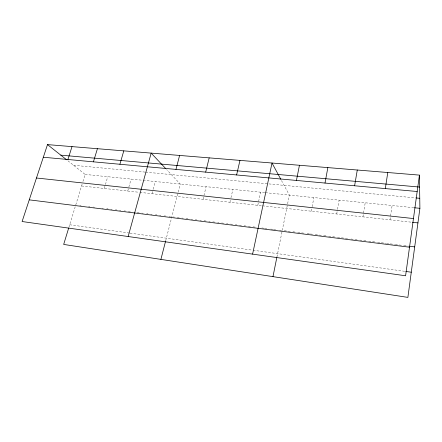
<?xml version="1.0" encoding="UTF-8"?>
<svg xmlns="http://www.w3.org/2000/svg" width="442" height="442" viewBox="0 0 442 442"><rect width="100%" height="100%" fill="white"/><g stroke="black" fill="none" stroke-linecap="round" stroke-linejoin="round"><path stroke-width="0.33" stroke-dasharray="2.21 1.66" d="M389.982 219.829L392.115 205.502M362.921 216.856L365.208 202.779M336.71 213.978L337.401 210.027M337.517 209.364L339.141 200.143M311.306 211.188L312.041 207.304M312.163 206.652L313.87 197.585M276.919 257.023L287.488 204.469M287.62 203.801L289.366 195.104L281.156 179.927M257.785 205.315L260.614 192.193M229.923 202.254L230.365 200.32M230.962 197.751L232.884 189.386M203.038 199.298L206.11 186.673M165.667 240.835L180.259 184.054L166.673 169.606M151.987 193.695L153.026 189.85M153.197 189.215L155.269 181.529M127.732 191.032L128.672 187.712M128.86 187.049L131.108 179.082M104.279 188.458L105.235 185.192M105.428 184.541L107.732 176.717M68.891 227.381L75.582 205.524M75.775 204.884L82.162 184.038M82.947 181.474L85.107 174.424L67.178 160.208M73.554 165.269L144.97 172.082M145.639 172.148L415.718 197.928M85.107 174.424L142.517 180.237M143.191 180.303L264.725 192.607M265.41 192.679L413.8 207.701M81.571 185.966L139.186 192.292M139.86 192.364L261.819 205.757M262.487 205.828L412.48 222.298M79.809 205.381L81.151 205.547M88.533 206.464L89.875 206.629M93.234 207.049L94.577 207.215M101.975 208.132L103.323 208.298M106.693 208.718L108.041 208.884M110.738 209.215L112.086 209.386M115.456 209.801L116.804 209.967M119.5 210.304L120.848 210.469M124.23 210.889L125.589 211.055M128.302 211.392L130.335 211.646M137.108 212.486L139.142 212.74M141.854 213.072L143.208 213.243M146.6 213.663L147.965 213.829M150.694 214.171L152.059 214.337M155.468 214.762L156.833 214.928M159.562 215.271L160.927 215.436M164.341 215.862L165.706 216.028M169.115 216.453L170.479 216.624M173.187 216.956L174.524 217.121M177.209 217.453L179.22 217.707M181.9 218.039L183.237 218.204M185.922 218.536L187.933 218.784M191.281 219.199L192.624 219.365M195.303 219.696L196.646 219.862M200.016 220.282L201.37 220.447M204.077 220.785L206.11 221.039M208.817 221.376L210.171 221.541M212.878 221.878L214.911 222.127M217.619 222.464L218.972 222.63M221.68 222.967L223.713 223.221M226.431 223.558L227.801 223.724M230.542 224.066L232.597 224.321M235.332 224.658L236.702 224.829M239.442 225.171L241.498 225.426M244.233 225.763L245.603 225.934M248.343 226.271L250.399 226.525M253.139 226.868L255.167 227.116M261.94 227.956L263.973 228.21M264.647 228.293L268.034 228.713M270.742 229.05L272.775 229.299M273.454 229.387L276.841 229.807M279.548 230.138L281.582 230.392M284.272 230.724L290.311 231.475M292.996 231.807L295.007 232.056M297.693 232.387L301.046 232.807M301.72 232.89L303.731 233.138M307.091 233.553L309.787 233.89M310.461 233.973L312.483 234.221M315.179 234.558L318.549 234.973M319.223 235.056L323.268 235.558M323.942 235.641L325.964 235.895M328.666 236.227L332.036 236.647M332.71 236.73L334.743 236.984M337.456 237.315L340.848 237.735M341.522 237.824L348.307 238.663M351.02 239L357.119 239.757M359.838 240.094L365.982 240.851M368.716 241.194L374.86 241.956M377.595 242.293L385.789 243.31M386.468 243.393L394.535 244.393M395.203 244.476L398.568 244.89M399.236 244.973L403.27 245.476M403.944 245.559L408.646 246.139M69.692 224.757L129.34 233.044M130.02 233.138L252.338 250.133M253.017 250.227L405.844 271.46"/><path stroke-width="0.66" d="M419.43 175.115L405.59 275.775L22.1 221.525L47.498 144.606L419.43 175.115L419.9 208.315L407.878 297.394L63.67 244.426L68.687 228.033M385.319 188.585L387.783 172.518M354.611 185.773L357.28 170.021M325.003 183.06L327.853 167.606M296.427 180.441L299.449 165.275M272.974 276.637L276.78 257.697M252.592 254.133L272.012 163.026L280.83 179.325M236.614 174.96L239.962 160.396M205.685 172.12L209.182 157.871M160.899 259.388L165.496 241.498M175.966 169.402L179.607 155.446M128.152 236.525L151.164 153.109L165.733 168.606M119.904 164.264L123.788 150.866M93.428 161.833L97.422 148.7M67.919 159.496L72.007 146.617M60.803 155.153L419.602 187.065M43.327 157.242L417.176 191.508M416.392 197.988L419.756 198.309M414.48 207.768L419.9 208.315M36.471 177.999L413.458 218.552M412.48 222.298L417.933 222.895M409.32 246.227L414.695 246.89M29.255 199.85L409.524 247.194M405.844 271.46L411.275 272.211M47.498 144.606L66.648 159.789"/></g></svg>
